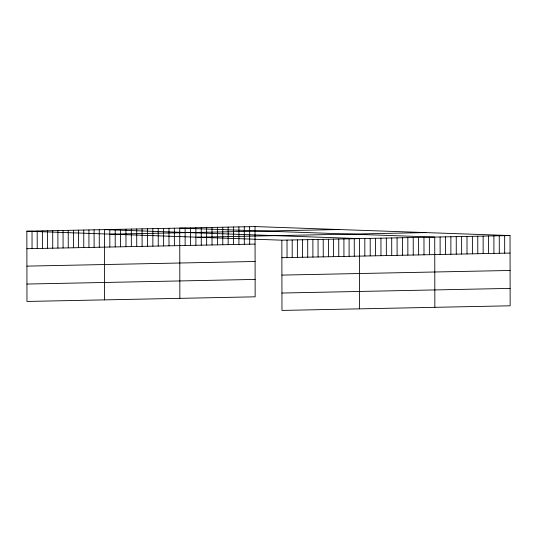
<?xml version="1.0" encoding="UTF-8"?>
<svg xmlns="http://www.w3.org/2000/svg" width="537" height="537" viewBox="0 0 537 537"><rect width="100%" height="100%" fill="white"/><g stroke="black" fill="none" stroke-linecap="round" stroke-linejoin="round"><path stroke-width="0.81" d="M26.85 231.199L255.028 226.574L510.029 235.555L510.15 305.801L281.972 310.426L281.844 240.18L26.85 231.199L26.971 301.445L255.156 296.82L255.028 226.574M110.998 234.166L339.183 229.534M197.697 237.22L425.881 232.588M281.844 240.18L510.029 235.555M26.884 248.712L255.062 244.087M281.878 257.693L510.056 253.068M26.91 266.117L255.095 261.485M281.905 275.098L510.09 270.467M26.944 284.046L255.122 279.415M281.938 293.027L510.116 288.396M504.646 235.662L504.679 253.175M499.269 235.77L499.303 253.283M493.892 235.877L493.919 253.39M488.516 235.991L488.542 253.504M483.132 236.099L483.166 253.612M477.755 236.206L477.789 253.719M472.379 236.314L472.406 253.826M467.002 236.428L467.029 253.941M461.619 236.535L461.652 254.048M456.242 236.642L456.275 254.155M450.865 236.75L450.892 254.263M445.482 236.864L445.515 254.377M440.105 236.971L440.139 254.484M434.849 307.325L434.728 237.079L179.734 228.097L179.855 298.344M429.352 237.186L429.378 254.699M423.968 237.3L424.002 254.813M418.591 237.408L418.625 254.921M413.215 237.515L413.242 255.028M407.838 237.623L407.865 255.135M402.455 237.737L402.488 255.25M397.078 237.844L397.112 255.357M391.701 237.951L391.728 255.464M386.318 238.059L386.351 255.572M380.941 238.173L380.975 255.686M375.564 238.28L375.591 255.793M370.188 238.388L370.215 255.901M364.804 238.495L364.838 256.008M359.548 308.856L359.428 238.609L104.433 229.628L104.554 299.874M354.259 238.71L354.286 256.223M349.084 238.817L349.117 256.33M343.908 238.925L343.942 256.438M338.74 239.025L338.773 256.538M333.564 239.133L333.598 256.646M328.396 239.24L328.422 256.746M323.22 239.341L323.254 256.854M318.052 239.448L318.079 256.961M312.876 239.549L312.91 257.062M307.708 239.656L307.735 257.169M302.532 239.764L302.566 257.277M297.364 239.864L297.391 257.377M292.188 239.972L292.222 257.485M287.02 240.079L287.047 257.585M249.651 226.681L249.685 244.194M244.275 226.789L244.301 244.301M238.898 226.896L238.925 244.409M233.514 227.01L233.548 244.523M228.138 227.117L228.171 244.63M222.761 227.225L222.788 244.738M217.384 227.332L217.411 244.845M212.001 227.446L212.034 244.959M206.624 227.554L206.658 245.067M201.247 227.661L201.274 245.174M195.864 227.769L195.898 245.281M190.487 227.883L190.521 245.396M185.111 227.99L185.137 245.503M174.35 228.205L174.384 245.718M168.974 228.319L169.007 245.832M163.597 228.426L163.624 245.939M158.22 228.534L158.247 246.047M152.837 228.641L152.87 246.154M147.46 228.755L147.494 246.268M142.083 228.863L142.11 246.376M136.7 228.97L136.734 246.483M131.323 229.077L131.357 246.59M125.947 229.192L125.973 246.705M120.57 229.299L120.597 246.812M115.186 229.406L115.22 246.919M109.81 229.514L109.843 247.027M99.258 229.729L99.291 247.242M94.089 229.836L94.116 247.349M88.914 229.943L88.947 247.456M83.745 230.044L83.772 247.557M78.57 230.151L78.603 247.664M73.401 230.252L73.428 247.765M68.226 230.36L68.259 247.872M63.057 230.467L63.084 247.98M57.882 230.568L57.915 248.081M52.713 230.675L52.74 248.188M47.538 230.782L47.571 248.295M42.369 230.883L42.396 248.396M37.194 230.991L37.228 248.503M32.025 231.091L32.052 248.604"/></g></svg>
